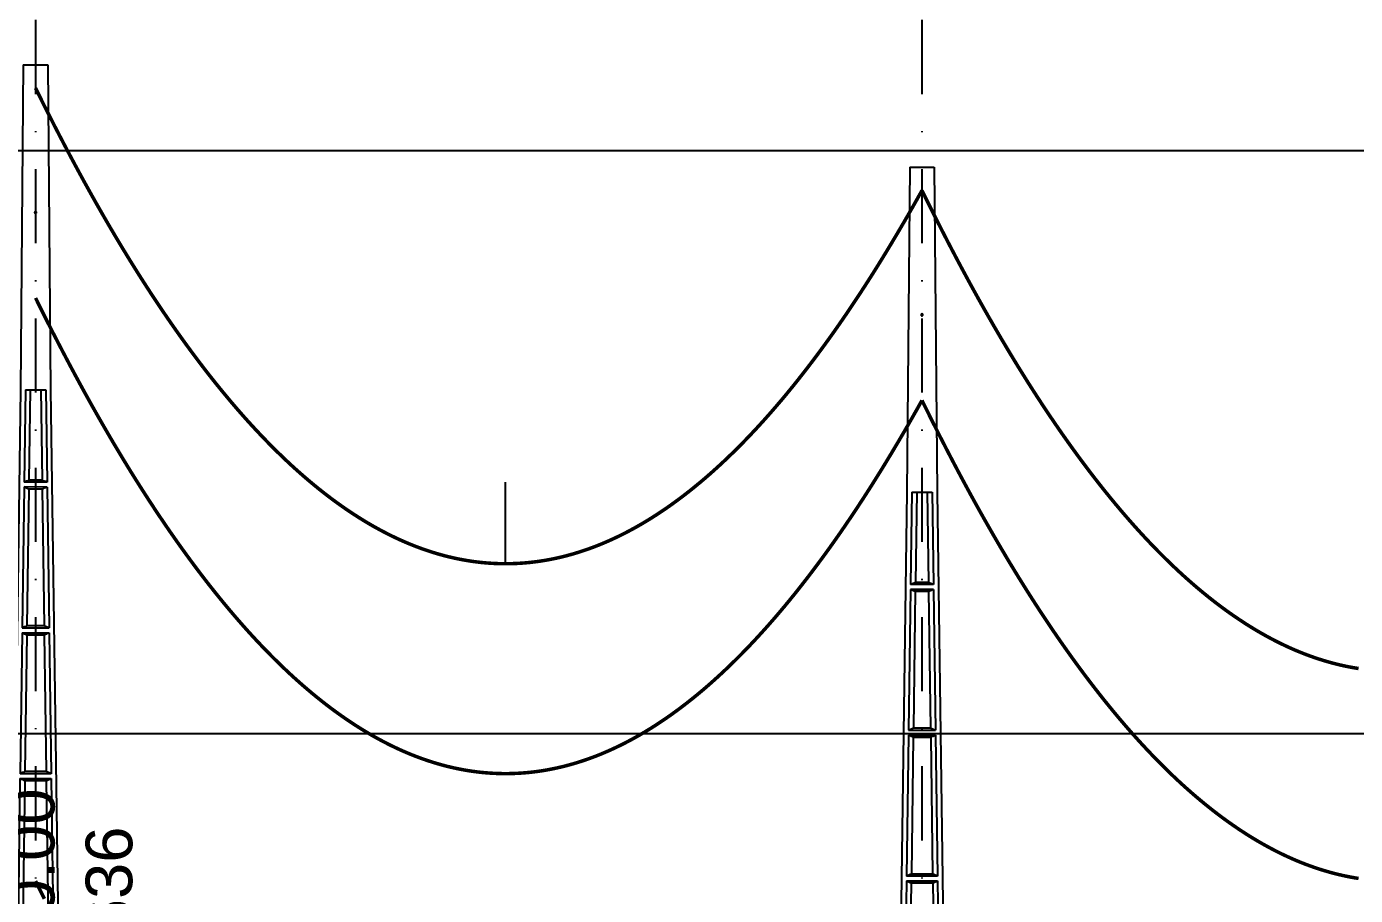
# Model space of a CAD drawing. Header units: metres. Extents: x -121 to 9872, y 3505 to 10721.
# Drawn here: x 49.2 to 163.2, y 9836.1 to 9910.6 of the extents above; entities that cross this region are included whole.
import ezdxf

# ---------------------------------------------------------------- set-up
doc = ezdxf.new("R2010")
doc.units = ezdxf.units.M
doc.header["$PDMODE"] = 2
doc.linetypes.add('DASHDOT', pattern=[25.4, 12.7, -6.35, 0, -6.35])
for name, color, linetype in [('CON-EOL- CA OXLIP', 140, 'Continuous'), ('CON-EOL- FO', 101, 'Continuous'), ('CON-EOL- PROJEÇÃO', 22, 'Continuous'), ('cotas', 7, 'Continuous'), ('Grade', 9, 'Continuous'), ('Ind.Rot', 8, 'DASHDOT'), ('Perfil - Texto Geral', 7, 'Continuous'), ('POSTE DT', 7, 'Continuous')]:
    doc.layers.add(name, color=color, linetype=linetype)
doc.styles.add('Arial', font='arial.ttf')
doc.styles.get("Standard").update_dxf_attribs({"font": 'arial.ttf'})
doc.dimstyles.new('ISO-25', dxfattribs={"dimtxt": 2.5, "dimasz": 2.5, "dimexe": 1.25, "dimexo": 0.625, "dimtad": 1, "dimzin": 1, "dimtxsty": 'Standard', "dimcen": 2.5, "dimaunit": 1, "dimadec": 3, "dimazin": 3, "dimtfac": 1, "dimtmove": 0, "dimatfit": 3, "dimfxlon": 1, "dimarcsym": 0})

# ---------------------------------------------------------------- blocks, each defined once
blk = doc.blocks.new('*U11')
at = {"layer": 'POSTE DT', "extrusion": (0, 1, 0)}
for p, q in [((-3.31, 349.86), (-4.05, 262)), ((-3.31, 349.86), (3.31, 349.86)), ((3.31, 349.86), (4.06, 262)), ((-4.05, 262), (-7.72, 0)), ((-4.05, 262), (-4.05, 262)), ((-2.73, 262), (-3.08, 237.05)), ((-2.73, 262), (2.75, 262)), ((-1.42, 262), (-1.77, 237.57)), ((1.43, 262), (1.77, 237.57)), ((2.75, 262), (3.1, 237.05)), ((4.06, 262), (7.72, 0)), ((3.1, 237.05), (-3.08, 237.05)), ((-3.1, 235.74), (-3.63, 197.65)), ((3.11, 235.73), (-3.1, 235.74)), ((-1.8, 235.21), (-2.32, 198.19)), ((1.8, 235.21), (2.32, 198.19)), ((3.11, 235.73), (3.65, 197.65)), ((-3.65, 196.34), (-4.19, 158.25)), ((-2.35, 195.8), (-2.87, 158.8)), ((2.35, 195.8), (2.87, 158.8)), ((3.66, 196.34), (4.2, 158.25)), ((-4.21, 156.94), (-4.74, 118.85)), ((-2.9, 156.39), (-3.42, 119.41)), ((2.91, 156.39), (3.42, 119.41)), ((4.21, 156.94), (4.75, 118.85)), ((4.75, 118.85), (-4.74, 118.85)), ((-4.76, 117.54), (-5.29, 79.45)), ((4.77, 117.54), (-4.76, 117.54)), ((-3.46, 116.98), (-3.97, 80.02)), ((3.46, 116.98), (3.98, 80.02)), ((4.77, 117.54), (5.3, 79.45)), ((5.3, 79.45), (-5.29, 79.45)), ((-5.31, 78.14), (-5.85, 40.06)), ((5.32, 78.14), (-5.31, 78.14)), ((-4.01, 77.57), (-4.53, 40.63)), ((4.01, 77.57), (4.53, 40.63)), ((5.32, 78.14), (5.85, 40.06)), ((5.85, 40.06), (-5.85, 40.06)), ((-5.86, 38.74), (-6.41, 0)), ((5.87, 38.74), (-5.86, 38.74)), ((-4.56, 38.17), (-5.1, 0)), ((4.56, 38.17), (5.1, 0)), ((5.87, 38.74), (6.41, 0)), ((-6.41, 0), (-7.72, 0)), ((-5.1, 0), (-6.41, 0)), ((5.1, 0), (-5.1, 0)), ((6.41, 0), (5.1, 0)), ((7.72, 0), (6.41, 0))]:
    blk.add_line(p, q, dxfattribs=at)
at = {"layer": 'POSTE DT', "ltscale": 3}
for points in [[(-3.63, 197.65), (3.65, 197.65)], [(-3.65, 196.34), (3.66, 196.34)], [(4.2, 158.25), (-4.19, 158.25)], [(-4.21, 156.94), (4.21, 156.94)]]:
    blk.add_lwpolyline(points, dxfattribs=at)
at = {"layer": 'POSTE DT'}
for points, knots in [([(0.25, 309.94), (0.25, 309.93), (0.25, 309.93), (0.25, 309.92), (0.25, 309.91), (0.25, 309.9), (0.25, 309.89), (0.24, 309.85), (0.22, 309.82), (0.19, 309.77), (0.16, 309.74), (0.11, 309.71), (0.08, 309.7), (0.01, 309.68), (-0.02, 309.68), (-0.08, 309.7), (-0.11, 309.71), (-0.16, 309.74), (-0.18, 309.76), (-0.21, 309.8), (-0.22, 309.82), (-0.24, 309.85), (-0.24, 309.87), (-0.25, 309.89), (-0.25, 309.9), (-0.25, 309.92), (-0.25, 309.92), (-0.25, 309.93), (-0.25, 309.94), (-0.25, 309.95), (-0.25, 309.95), (-0.25, 309.96), (-0.25, 309.97), (-0.24, 310), (-0.23, 310.02), (-0.21, 310.07), (-0.2, 310.09), (-0.15, 310.14), (-0.13, 310.15), (-0.07, 310.18), (-0.03, 310.19), (0.03, 310.19), (0.06, 310.18), (0.12, 310.16), (0.14, 310.14), (0.18, 310.11), (0.2, 310.09), (0.21, 310.06), (0.22, 310.05), (0.23, 310.04), (0.24, 310.01), (0.24, 309.99), (0.25, 309.97), (0.25, 309.96), (0.25, 309.95), (0.25, 309.94), (0.25, 309.94), (0.25, 309.94), (0.25, 309.94)], [-54.728303, -54.728303, -54.728303, -54.728303, -54.309038, -54.309038, -53.647169, -53.647169, -52.532885, -52.532885, -48.86224, -48.86224, -45.282765, -45.282765, -41.52867, -41.52867, -37.867486, -37.867486, -34.454589, -34.454589, -31.301423, -31.301423, -28.48103, -28.48103, -26.961755, -26.961755, -25.7544, -25.7544, -25.136228, -25.136228, -24.64409, -24.64409, -24.094201, -24.094201, -23.191199, -23.191199, -20.494482, -20.494482, -17.342863, -17.342863, -13.645538, -13.645538, -9.835989, -9.835989, -6.296781, -6.296781, -3.005029, -3.005029, 0, 0, 0, 1.527594, 1.527594, 3.697216, 3.697216, 4.489727, 4.489727, 5.01438, 5.01438, 5.095313, 5.095313, 5.095313, 5.095313]), ([(-1.77, 237.57), (-1.99, 237.49), (-2.21, 237.4), (-2.64, 237.22), (-2.86, 237.14), (-3.08, 237.05)], [0, 0, 0, 0, 56.660495, 56.660495, 113.412826, 113.412826, 113.412826, 113.412826]), ([(1.77, 237.57), (1.18, 237.57), (0.59, 237.57), (-0.59, 237.57), (-1.18, 237.57), (-1.77, 237.57)], [0, 0, 0, 0, 67.306894, 67.306894, 134.614447, 134.614447, 134.614447, 134.614447]), ([(3.1, 237.05), (2.87, 237.14), (2.65, 237.23), (2.21, 237.4), (1.99, 237.49), (1.77, 237.57)], [0, 0, 0, 0, 56.738948, 56.738948, 113.38731, 113.38731, 113.38731, 113.38731]), ([(-3.1, 235.74), (-2.88, 235.65), (-2.67, 235.56), (-2.23, 235.39), (-2.02, 235.3), (-1.8, 235.21)], [0.055576, 0.055576, 0.055576, 0.055576, 56.767409, 56.767409, 113.50757, 113.50757, 113.50757, 113.50757]), ([(-1.8, 235.21), (-1.2, 235.21), (-0.6, 235.21), (0.6, 235.21), (1.2, 235.21), (1.8, 235.21)], [0, 0, 0, 0, 68.567797, 68.567797, 137.136247, 137.136247, 137.136247, 137.136247]), ([(1.8, 235.21), (2.02, 235.3), (2.24, 235.38), (2.68, 235.56), (2.89, 235.65), (3.11, 235.73)], [0, 0, 0, 0, 56.845349, 56.845349, 113.599799, 113.599799, 113.599799, 113.599799]), ([(-2.32, 198.19), (-2.54, 198.1), (-2.76, 198.01), (-3.2, 197.83), (-3.41, 197.74), (-3.63, 197.65)], [0, 0, 0, 0, 63.412073, 63.412073, 126.777421, 126.777421, 126.777421, 126.777421]), ([(2.32, 198.19), (1.55, 198.19), (0.77, 198.19), (-0.77, 198.19), (-1.55, 198.19), (-2.32, 198.19)], [0, 0, 0, 0, 88.31008, 88.31008, 176.620652, 176.620652, 176.620652, 176.620652]), ([(3.65, 197.65), (3.43, 197.74), (3.2, 197.83), (2.76, 198.01), (2.54, 198.1), (2.32, 198.19)], [0, 0, 0, 0, 63.488119, 63.488119, 126.880939, 126.880939, 126.880939, 126.880939]), ([(-3.65, 196.34), (-3.43, 196.25), (-3.22, 196.16), (-2.78, 195.98), (-2.57, 195.89), (-2.35, 195.8)], [0.054307, 0.054307, 0.054307, 0.054307, 63.527131, 63.527131, 127.063246, 127.063246, 127.063246, 127.063246]), ([(-2.35, 195.8), (-1.57, 195.8), (-0.78, 195.8), (0.79, 195.8), (1.57, 195.8), (2.35, 195.8)], [0, 0, 0, 0, 89.585713, 89.585713, 179.17191, 179.17191, 179.17191, 179.17191]), ([(2.35, 195.8), (2.57, 195.89), (2.79, 195.98), (3.23, 196.16), (3.45, 196.25), (3.66, 196.34)], [0, 0, 0, 0, 63.60246, 63.60246, 127.109696, 127.109696, 127.109696, 127.109696]), ([(-2.87, 158.8), (-3.09, 158.71), (-3.31, 158.62), (-3.75, 158.43), (-3.97, 158.34), (-4.19, 158.25)], [0, 0, 0, 0, 70.301707, 70.301707, 140.590947, 140.590947, 140.590947, 140.590947]), ([(2.87, 158.8), (1.92, 158.8), (0.96, 158.8), (-0.96, 158.8), (-1.91, 158.8), (-2.87, 158.8)], [0, 0, 0, 0, 109.314454, 109.314454, 218.629264, 218.629264, 218.629264, 218.629264]), ([(4.2, 158.25), (3.98, 158.34), (3.76, 158.44), (3.31, 158.62), (3.09, 158.71), (2.87, 158.8)], [0, 0, 0, 0, 70.379198, 70.379198, 140.659718, 140.659718, 140.659718, 140.659718]), ([(-4.21, 156.94), (-3.99, 156.85), (-3.77, 156.75), (-3.34, 156.57), (-3.12, 156.48), (-2.9, 156.39)], [0.053423, 0.053423, 0.053423, 0.053423, 70.429742, 70.429742, 140.90167, 140.90167, 140.90167, 140.90167]), ([(-2.9, 156.39), (-1.94, 156.39), (-0.97, 156.39), (0.97, 156.39), (1.94, 156.39), (2.91, 156.39)], [0, 0, 0, 0, 110.60219, 110.60219, 221.20473, 221.20473, 221.20473, 221.20473]), ([(2.91, 156.39), (3.12, 156.48), (3.34, 156.57), (3.78, 156.75), (4, 156.85), (4.21, 156.94)], [0, 0, 0, 0, 70.506649, 70.506649, 140.914701, 140.914701, 140.914701, 140.914701]), ([(-3.42, 119.41), (-3.64, 119.32), (-3.86, 119.23), (-4.3, 119.04), (-4.52, 118.95), (-4.74, 118.85)], [0, 0, 0, 0, 77.299547, 77.299547, 154.618634, 154.618634, 154.618634, 154.618634]), ([(3.42, 119.41), (2.28, 119.41), (1.14, 119.41), (-1.14, 119.41), (-2.28, 119.41), (-3.42, 119.41)], [0, 0, 0, 0, 130.319901, 130.319901, 260.640046, 260.640046, 260.640046, 260.640046]), ([(4.75, 118.85), (4.53, 118.95), (4.31, 119.04), (3.87, 119.23), (3.64, 119.32), (3.42, 119.41)], [0, 0, 0, 0, 77.381597, 77.381597, 154.66183, 154.66183, 154.66183, 154.66183]), ([(-4.76, 117.54), (-4.54, 117.45), (-4.32, 117.35), (-3.89, 117.17), (-3.67, 117.07), (-3.46, 116.98)], [0.052784, 0.052784, 0.052784, 0.052784, 77.438432, 77.438432, 154.950301, 154.950301, 154.950301, 154.950301]), ([(-3.46, 116.98), (-2.3, 116.98), (-1.15, 116.98), (1.15, 116.98), (2.31, 116.98), (3.46, 116.98)], [0, 0, 0, 0, 131.617604, 131.617604, 263.235447, 263.235447, 263.235447, 263.235447]), ([(3.46, 116.98), (3.68, 117.07), (3.89, 117.17), (4.33, 117.35), (4.55, 117.45), (4.77, 117.54)], [0, 0, 0, 0, 77.520013, 77.520013, 154.938747, 154.938747, 154.938747, 154.938747]), ([(-3.97, 80.02), (-4.19, 79.93), (-4.41, 79.83), (-4.85, 79.64), (-5.07, 79.55), (-5.29, 79.45)], [0, 0, 0, 0, 84.379671, 84.379671, 168.809376, 168.809376, 168.809376, 168.809376]), ([(3.98, 80.02), (2.65, 80.02), (1.33, 80.02), (-1.32, 80.02), (-2.65, 80.02), (-3.97, 80.02)], [0, 0, 0, 0, 151.326157, 151.326157, 302.652465, 302.652465, 302.652465, 302.652465]), ([(5.3, 79.45), (5.08, 79.55), (4.86, 79.64), (4.42, 79.83), (4.2, 79.93), (3.98, 80.02)], [0, 0, 0, 0, 84.46863, 84.46863, 168.833721, 168.833721, 168.833721, 168.833721]), ([(-5.31, 78.14), (-5.09, 78.05), (-4.88, 77.95), (-4.44, 77.76), (-4.23, 77.67), (-4.01, 77.57)], [0.052308, 0.052308, 0.052308, 0.052308, 84.527725, 84.527725, 169.158824, 169.158824, 169.158824, 169.158824]), ([(-4.01, 77.57), (-2.67, 77.57), (-1.34, 77.57), (1.34, 77.57), (2.67, 77.57), (4.01, 77.57)], [0, 0, 0, 0, 152.632212, 152.632212, 305.264569, 305.264569, 305.264569, 305.264569]), ([(4.01, 77.57), (4.23, 77.67), (4.45, 77.76), (4.88, 77.95), (5.1, 78.05), (5.32, 78.14)], [0, 0, 0, 0, 84.616316, 84.616316, 169.129178, 169.129178, 169.129178, 169.129178]), ([(-4.53, 40.63), (-4.75, 40.53), (-4.97, 40.44), (-5.41, 40.25), (-5.63, 40.15), (-5.85, 40.06)], [0, 0, 0, 0, 91.523648, 91.523648, 183.126775, 183.126775, 183.126775, 183.126775]), ([(4.53, 40.63), (3.02, 40.63), (1.51, 40.63), (-1.51, 40.63), (-3.02, 40.63), (-4.53, 40.63)], [0, 0, 0, 0, 172.33304, 172.33304, 344.666151, 344.666151, 344.666151, 344.666151]), ([(5.85, 40.06), (5.63, 40.15), (5.41, 40.25), (4.97, 40.44), (4.75, 40.53), (4.53, 40.63)], [0, 0, 0, 0, 91.621326, 91.621326, 183.137324, 183.137324, 183.137324, 183.137324]), ([(-5.86, 38.74), (-5.65, 38.65), (-5.43, 38.55), (-5, 38.36), (-4.78, 38.26), (-4.56, 38.17)], [0.026524, 0.026524, 0.026524, 0.026524, 91.679563, 91.679563, 183.466041, 183.466041, 183.466041, 183.466041]), ([(-4.56, 38.17), (-3.04, 38.17), (-1.52, 38.17), (1.52, 38.17), (3.04, 38.17), (4.56, 38.17)], [0, 0, 0, 0, 173.646192, 173.646192, 347.292451, 347.292451, 347.292451, 347.292451]), ([(4.56, 38.17), (4.78, 38.26), (5, 38.36), (5.43, 38.55), (5.65, 38.65), (5.87, 38.74)], [0, 0, 0, 0, 91.776928, 91.776928, 183.448614, 183.448614, 183.448614, 183.448614])]:
    blk.add_open_spline(points, degree=3, knots=knots, dxfattribs=at)
blk = doc.blocks.new('*D42')
at = {"layer": 'cotas', "color": 0, "lineweight": -2, "transparency": 16777216}
for p, q in [((50, 9941.81), (50, 9944.06)), ((126, 9941.81), (126, 9944.06)), ((52.5, 9942.81), (123.5, 9942.81))]:
    blk.add_line(p, q, dxfattribs=at)
at = {"layer": 'cotas', "color": 0, "transparency": 16777216}
for points in [[(52.5, 9943.23), (52.5, 9942.4), (50, 9942.81)], [(123.5, 9943.23), (123.5, 9942.4), (126, 9942.81)]]:
    blk.add_solid(points, dxfattribs=at)
at = {"layer": 'Defpoints', "color": 0, "transparency": 16777216}
for p in [(126, 9942.81), (50, 9907.36), (126, 9898.58)]:
    blk.add_point(p, dxfattribs=at)
at = {"layer": 'cotas', "color": 0, "transparency": 16777216, "insert": (88, 9944.71), "char_height": 2.5, "attachment_point": 5}
blk.add_mtext('76.00', dxfattribs=at)
blk = doc.blocks.new('*D43')
at = {"layer": 'cotas', "color": 0, "lineweight": -2, "transparency": 16777216}
for p, q in [((126, 9923.84), (126, 9926.09)), ((202, 9923.84), (202, 9926.09)), ((128.5, 9924.84), (199.5, 9924.84))]:
    blk.add_line(p, q, dxfattribs=at)
at = {"layer": 'cotas', "color": 0, "transparency": 16777216}
for points in [[(128.5, 9925.26), (128.5, 9924.43), (126, 9924.84)], [(199.5, 9925.26), (199.5, 9924.43), (202, 9924.84)]]:
    blk.add_solid(points, dxfattribs=at)
at = {"layer": 'Defpoints', "color": 0, "transparency": 16777216}
for p in [(202, 9924.84), (126, 9898.58), (202, 9888.96)]:
    blk.add_point(p, dxfattribs=at)
at = {"layer": 'cotas', "color": 0, "transparency": 16777216, "insert": (164, 9926.75), "char_height": 2.5, "attachment_point": 5}
blk.add_mtext('76.00', dxfattribs=at)

msp = doc.modelspace()

# ---------------------------------------------------------------- linework, layer by layer
at = {"layer": 'CON-EOL- CA OXLIP'}
for p, q in [((90.293, 9864.573), (90.293, 9871.573)), ((90.293, 9864.573), (90.293, 9871.573)), ((90.293, 9864.572), (90.293, 9871.572))]:
    msp.add_line(p, q, dxfattribs=at)
at = {"layer": 'CON-EOL- CA OXLIP', "const_width": 0.3}
for points in [[(50, 9905.36), (50.378, 9904.596), (50.756, 9903.838), (51.134, 9903.089), (51.512, 9902.346), (51.891, 9901.611), (52.269, 9900.883), (52.647, 9900.162), (53.025, 9899.449), (53.403, 9898.743), (53.781, 9898.044), (54.159, 9897.352), (54.537, 9896.668), (54.915, 9895.991), (55.294, 9895.321), (55.672, 9894.659), (56.05, 9894.004), (56.428, 9893.356), (56.806, 9892.715), (57.184, 9892.082), (57.562, 9891.456), (57.94, 9890.837), (58.318, 9890.225), (58.697, 9889.621), (59.075, 9889.024), (59.453, 9888.434), (59.831, 9887.851), (60.209, 9887.276), (60.587, 9886.708), (60.965, 9886.147), (61.343, 9885.593), (61.721, 9885.047), (62.1, 9884.507), (62.478, 9883.975), (62.856, 9883.451), (63.234, 9882.933), (63.612, 9882.423), (63.99, 9881.92), (64.368, 9881.424), (64.746, 9880.935), (65.124, 9880.454), (65.502, 9879.98), (65.881, 9879.513), (66.259, 9879.053), (66.637, 9878.6), (67.015, 9878.155), (67.393, 9877.717), (67.771, 9877.286), (68.149, 9876.862), (68.527, 9876.446), (68.905, 9876.036), (69.284, 9875.634), (69.662, 9875.239), (70.04, 9874.852), (70.418, 9874.471), (70.796, 9874.098), (71.174, 9873.732), (71.552, 9873.373), (71.93, 9873.021), (72.308, 9872.676), (72.687, 9872.339), (73.065, 9872.009), (73.443, 9871.686), (73.821, 9871.37), (74.199, 9871.061), (74.577, 9870.76), (74.955, 9870.466), (75.333, 9870.178), (75.711, 9869.898), (76.09, 9869.626), (76.468, 9869.36), (76.846, 9869.102), (77.224, 9868.851), (77.602, 9868.607), (77.98, 9868.37), (78.358, 9868.14), (78.736, 9867.917), (79.114, 9867.702), (79.493, 9867.494), (79.871, 9867.293), (80.249, 9867.099), (80.627, 9866.912), (81.005, 9866.733), (81.383, 9866.561), (81.761, 9866.395), (82.139, 9866.237), (82.517, 9866.086), (82.896, 9865.943), (83.274, 9865.806), (83.652, 9865.677), (84.03, 9865.555), (84.408, 9865.44), (84.786, 9865.332), (85.164, 9865.231), (85.542, 9865.138), (85.92, 9865.051), (86.299, 9864.972), (86.677, 9864.9), (87.055, 9864.835), (87.433, 9864.777), (87.811, 9864.727), (88.189, 9864.683), (88.567, 9864.647), (88.945, 9864.618), (89.323, 9864.596), (89.701, 9864.581), (90.08, 9864.574), (90.458, 9864.573), (90.836, 9864.58), (91.214, 9864.594), (91.592, 9864.615), (91.97, 9864.643), (92.348, 9864.678), (92.726, 9864.721), (93.104, 9864.77), (93.483, 9864.827), (93.861, 9864.891), (94.239, 9864.962), (94.617, 9865.041), (94.995, 9865.126), (95.373, 9865.219), (95.751, 9865.318), (96.129, 9865.425), (96.507, 9865.539), (96.886, 9865.661), (97.264, 9865.789), (97.642, 9865.925), (98.02, 9866.067), (98.398, 9866.217), (98.776, 9866.374), (99.154, 9866.539), (99.532, 9866.71), (99.91, 9866.889), (100.289, 9867.074), (100.667, 9867.267), (101.045, 9867.467), (101.423, 9867.675), (101.801, 9867.889), (102.179, 9868.111), (102.557, 9868.339), (102.935, 9868.575), (103.313, 9868.819), (103.692, 9869.069), (104.07, 9869.326), (104.448, 9869.591), (104.826, 9869.863), (105.204, 9870.142), (105.582, 9870.428), (105.96, 9870.721), (106.338, 9871.022), (106.716, 9871.33), (107.095, 9871.644), (107.473, 9871.966), (107.851, 9872.296), (108.229, 9872.632), (108.607, 9872.976), (108.985, 9873.327), (109.363, 9873.685), (109.741, 9874.05), (110.119, 9874.422), (110.498, 9874.802), (110.876, 9875.189), (111.254, 9875.583), (111.632, 9875.984), (112.01, 9876.392), (112.388, 9876.808), (112.766, 9877.231), (113.144, 9877.661), (113.522, 9878.098), (113.9, 9878.542), (114.279, 9878.994), (114.657, 9879.453), (115.035, 9879.919), (115.413, 9880.392), (115.791, 9880.873), (116.169, 9881.36), (116.547, 9881.855), (116.925, 9882.357), (117.303, 9882.867), (117.682, 9883.383), (118.06, 9883.907), (118.438, 9884.438), (118.816, 9884.976), (119.194, 9885.522), (119.572, 9886.075), (119.95, 9886.635), (120.328, 9887.202), (120.706, 9887.776), (121.085, 9888.358), (121.463, 9888.947), (121.841, 9889.543), (122.219, 9890.147), (122.597, 9890.757), (122.975, 9891.375), (123.353, 9892), (123.731, 9892.633), (124.109, 9893.272), (124.488, 9893.919), (124.866, 9894.574), (125.244, 9895.235), (125.622, 9895.904), (126, 9896.58)], [(50, 9905.36), (50.378, 9904.596), (50.756, 9903.838), (51.134, 9903.089), (51.512, 9902.346), (51.891, 9901.611), (52.269, 9900.883), (52.647, 9900.162), (53.025, 9899.449), (53.403, 9898.743), (53.781, 9898.044), (54.159, 9897.352), (54.537, 9896.668), (54.915, 9895.991), (55.294, 9895.321), (55.672, 9894.659), (56.05, 9894.004), (56.428, 9893.356), (56.806, 9892.715), (57.184, 9892.082), (57.562, 9891.456), (57.94, 9890.837), (58.318, 9890.225), (58.697, 9889.621), (59.075, 9889.024), (59.453, 9888.434), (59.831, 9887.851), (60.209, 9887.276), (60.587, 9886.708), (60.965, 9886.147), (61.343, 9885.593), (61.721, 9885.047), (62.1, 9884.507), (62.478, 9883.976), (62.856, 9883.451), (63.234, 9882.933), (63.612, 9882.423), (63.99, 9881.92), (64.368, 9881.424), (64.746, 9880.935), (65.124, 9880.454), (65.502, 9879.98), (65.881, 9879.513), (66.259, 9879.053), (66.637, 9878.6), (67.015, 9878.155), (67.393, 9877.717), (67.771, 9877.286), (68.149, 9876.862), (68.527, 9876.446), (68.905, 9876.036), (69.284, 9875.634), (69.662, 9875.239), (70.04, 9874.852), (70.418, 9874.471), (70.796, 9874.098), (71.174, 9873.732), (71.552, 9873.373), (71.93, 9873.021), (72.308, 9872.676), (72.687, 9872.339), (73.065, 9872.009), (73.443, 9871.686), (73.821, 9871.37), (74.199, 9871.061), (74.577, 9870.76), (74.955, 9870.466), (75.333, 9870.178), (75.711, 9869.898), (76.09, 9869.626), (76.468, 9869.36), (76.846, 9869.102), (77.224, 9868.851), (77.602, 9868.606), (77.98, 9868.37), (78.358, 9868.14), (78.736, 9867.917), (79.114, 9867.702), (79.493, 9867.494), (79.871, 9867.293), (80.249, 9867.099), (80.627, 9866.912), (81.005, 9866.733), (81.383, 9866.56), (81.761, 9866.395), (82.139, 9866.237), (82.517, 9866.086), (82.896, 9865.943), (83.274, 9865.806), (83.652, 9865.677), (84.03, 9865.555), (84.408, 9865.44), (84.786, 9865.332), (85.164, 9865.231), (85.542, 9865.138), (85.92, 9865.051), (86.299, 9864.972), (86.677, 9864.9), (87.055, 9864.835), (87.433, 9864.777), (87.811, 9864.727), (88.189, 9864.683), (88.567, 9864.647), (88.945, 9864.618), (89.323, 9864.596), (89.701, 9864.581), (90.08, 9864.574), (90.458, 9864.573), (90.836, 9864.58), (91.214, 9864.594), (91.592, 9864.615), (91.97, 9864.643), (92.348, 9864.678), (92.726, 9864.721), (93.104, 9864.77), (93.483, 9864.827), (93.861, 9864.891), (94.239, 9864.962), (94.617, 9865.041), (94.995, 9865.126), (95.373, 9865.219), (95.751, 9865.318), (96.129, 9865.425), (96.507, 9865.54), (96.886, 9865.661), (97.264, 9865.789), (97.642, 9865.925), (98.02, 9866.067), (98.398, 9866.217), (98.776, 9866.374), (99.154, 9866.539), (99.532, 9866.71), (99.91, 9866.889), (100.289, 9867.075), (100.667, 9867.267), (101.045, 9867.468), (101.423, 9867.675), (101.801, 9867.889), (102.179, 9868.111), (102.557, 9868.339), (102.935, 9868.575), (103.313, 9868.819), (103.692, 9869.069), (104.07, 9869.326), (104.448, 9869.591), (104.826, 9869.863), (105.204, 9870.142), (105.582, 9870.428), (105.96, 9870.721), (106.338, 9871.022), (106.716, 9871.33), (107.095, 9871.644), (107.473, 9871.966), (107.851, 9872.296), (108.229, 9872.632), (108.607, 9872.976), (108.985, 9873.327), (109.363, 9873.685), (109.741, 9874.05), (110.119, 9874.422), (110.498, 9874.802), (110.876, 9875.189), (111.254, 9875.583), (111.632, 9875.984), (112.01, 9876.392), (112.388, 9876.808), (112.766, 9877.231), (113.144, 9877.661), (113.522, 9878.098), (113.9, 9878.542), (114.279, 9878.994), (114.657, 9879.453), (115.035, 9879.919), (115.413, 9880.392), (115.791, 9880.873), (116.169, 9881.36), (116.547, 9881.855), (116.925, 9882.357), (117.303, 9882.867), (117.682, 9883.383), (118.06, 9883.907), (118.438, 9884.438), (118.816, 9884.976), (119.194, 9885.522), (119.572, 9886.075), (119.95, 9886.635), (120.328, 9887.202), (120.706, 9887.776), (121.085, 9888.358), (121.463, 9888.947), (121.841, 9889.543), (122.219, 9890.147), (122.597, 9890.757), (122.975, 9891.375), (123.353, 9892), (123.731, 9892.633), (124.109, 9893.272), (124.488, 9893.919), (124.866, 9894.574), (125.244, 9895.235), (125.622, 9895.904), (126, 9896.58)], [(50, 9905.36), (50.378, 9904.596), (50.756, 9903.838), (51.134, 9903.089), (51.512, 9902.346), (51.891, 9901.611), (52.269, 9900.883), (52.647, 9900.162), (53.025, 9899.449), (53.403, 9898.743), (53.781, 9898.044), (54.159, 9897.352), (54.537, 9896.668), (54.915, 9895.991), (55.294, 9895.321), (55.672, 9894.659), (56.05, 9894.004), (56.428, 9893.356), (56.806, 9892.715), (57.184, 9892.082), (57.562, 9891.456), (57.94, 9890.837), (58.318, 9890.225), (58.697, 9889.621), (59.075, 9889.024), (59.453, 9888.434), (59.831, 9887.851), (60.209, 9887.276), (60.587, 9886.708), (60.965, 9886.147), (61.343, 9885.593), (61.721, 9885.047), (62.1, 9884.507), (62.478, 9883.976), (62.856, 9883.451), (63.234, 9882.933), (63.612, 9882.423), (63.99, 9881.92), (64.368, 9881.424), (64.746, 9880.935), (65.124, 9880.454), (65.502, 9879.98), (65.881, 9879.513), (66.259, 9879.053), (66.637, 9878.6), (67.015, 9878.155), (67.393, 9877.717), (67.771, 9877.286), (68.149, 9876.862), (68.527, 9876.446), (68.905, 9876.036), (69.284, 9875.634), (69.662, 9875.239), (70.04, 9874.852), (70.418, 9874.471), (70.796, 9874.098), (71.174, 9873.732), (71.552, 9873.373), (71.93, 9873.021), (72.308, 9872.676), (72.687, 9872.339), (73.065, 9872.009), (73.443, 9871.686), (73.821, 9871.37), (74.199, 9871.061), (74.577, 9870.76), (74.955, 9870.466), (75.333, 9870.178), (75.711, 9869.898), (76.09, 9869.626), (76.468, 9869.36), (76.846, 9869.102), (77.224, 9868.851), (77.602, 9868.606), (77.98, 9868.37), (78.358, 9868.14), (78.736, 9867.917), (79.114, 9867.702), (79.493, 9867.494), (79.871, 9867.293), (80.249, 9867.099), (80.627, 9866.912), (81.005, 9866.733), (81.383, 9866.56), (81.761, 9866.395), (82.139, 9866.237), (82.517, 9866.086), (82.896, 9865.943), (83.274, 9865.806), (83.652, 9865.677), (84.03, 9865.555), (84.408, 9865.44), (84.786, 9865.332), (85.164, 9865.231), (85.542, 9865.138), (85.92, 9865.051), (86.299, 9864.972), (86.677, 9864.9), (87.055, 9864.835), (87.433, 9864.777), (87.811, 9864.727), (88.189, 9864.683), (88.567, 9864.647), (88.945, 9864.618), (89.323, 9864.596), (89.701, 9864.581), (90.08, 9864.574), (90.458, 9864.573), (90.836, 9864.58), (91.214, 9864.594), (91.592, 9864.615), (91.97, 9864.643), (92.348, 9864.678), (92.726, 9864.721), (93.104, 9864.77), (93.483, 9864.827), (93.861, 9864.891), (94.239, 9864.962), (94.617, 9865.041), (94.995, 9865.126), (95.373, 9865.219), (95.751, 9865.318), (96.129, 9865.425), (96.507, 9865.54), (96.886, 9865.661), (97.264, 9865.789), (97.642, 9865.925), (98.02, 9866.067), (98.398, 9866.217), (98.776, 9866.374), (99.154, 9866.539), (99.532, 9866.71), (99.91, 9866.889), (100.289, 9867.075), (100.667, 9867.267), (101.045, 9867.468), (101.423, 9867.675), (101.801, 9867.889), (102.179, 9868.111), (102.557, 9868.339), (102.935, 9868.575), (103.313, 9868.819), (103.692, 9869.069), (104.07, 9869.326), (104.448, 9869.591), (104.826, 9869.863), (105.204, 9870.142), (105.582, 9870.428), (105.96, 9870.721), (106.338, 9871.022), (106.716, 9871.33), (107.095, 9871.644), (107.473, 9871.966), (107.851, 9872.296), (108.229, 9872.632), (108.607, 9872.976), (108.985, 9873.327), (109.363, 9873.685), (109.741, 9874.05), (110.119, 9874.422), (110.498, 9874.802), (110.876, 9875.189), (111.254, 9875.583), (111.632, 9875.984), (112.01, 9876.392), (112.388, 9876.808), (112.766, 9877.231), (113.144, 9877.661), (113.522, 9878.098), (113.9, 9878.542), (114.279, 9878.994), (114.657, 9879.453), (115.035, 9879.919), (115.413, 9880.392), (115.791, 9880.873), (116.169, 9881.36), (116.547, 9881.855), (116.925, 9882.357), (117.303, 9882.867), (117.682, 9883.383), (118.06, 9883.907), (118.438, 9884.438), (118.816, 9884.976), (119.194, 9885.522), (119.572, 9886.075), (119.95, 9886.635), (120.328, 9887.202), (120.706, 9887.776), (121.085, 9888.358), (121.463, 9888.947), (121.841, 9889.543), (122.219, 9890.147), (122.597, 9890.757), (122.975, 9891.375), (123.353, 9892), (123.731, 9892.633), (124.109, 9893.272), (124.488, 9893.919), (124.866, 9894.574), (125.244, 9895.235), (125.622, 9895.904), (126, 9896.58)], [(126, 9896.58), (126.378, 9895.811), (126.756, 9895.05), (127.134, 9894.296), (127.512, 9893.549), (127.891, 9892.81), (128.269, 9892.077), (128.647, 9891.353), (129.025, 9890.635), (129.403, 9889.925), (129.781, 9889.222), (130.159, 9888.526), (130.537, 9887.837), (130.915, 9887.156), (131.294, 9886.482), (131.672, 9885.816), (132.05, 9885.156), (132.428, 9884.504), (132.806, 9883.859), (133.184, 9883.222), (133.562, 9882.591), (133.94, 9881.968), (134.318, 9881.352), (134.697, 9880.744), (135.075, 9880.142), (135.453, 9879.548), (135.831, 9878.961), (136.209, 9878.382), (136.587, 9877.81), (136.965, 9877.244), (137.343, 9876.687), (137.721, 9876.136), (138.1, 9875.593), (138.478, 9875.056), (138.856, 9874.527), (139.234, 9874.006), (139.612, 9873.491), (139.99, 9872.984), (140.368, 9872.484), (140.746, 9871.991), (141.124, 9871.506), (141.502, 9871.027), (141.881, 9870.556), (142.259, 9870.092), (142.637, 9869.635), (143.015, 9869.186), (143.393, 9868.743), (143.771, 9868.308), (144.149, 9867.88), (144.527, 9867.46), (144.905, 9867.046), (145.284, 9866.64), (145.662, 9866.241), (146.04, 9865.849), (146.418, 9865.464), (146.796, 9865.087), (147.174, 9864.716), (147.552, 9864.353), (147.93, 9863.997), (148.308, 9863.648), (148.687, 9863.307), (149.065, 9862.973), (149.443, 9862.645), (149.821, 9862.325), (150.199, 9862.013), (150.577, 9861.707), (150.955, 9861.408), (151.333, 9861.117), (151.711, 9860.833), (152.09, 9860.556), (152.468, 9860.287), (152.846, 9860.024), (153.224, 9859.769), (153.602, 9859.52), (153.98, 9859.279), (154.358, 9859.045), (154.736, 9858.819), (155.114, 9858.599), (155.493, 9858.387), (155.871, 9858.182), (156.249, 9857.984), (156.627, 9857.793), (157.005, 9857.609), (157.383, 9857.433), (157.761, 9857.263), (158.139, 9857.101), (158.517, 9856.946), (158.896, 9856.798), (159.274, 9856.658), (159.652, 9856.524), (160.03, 9856.398), (160.408, 9856.279), (160.786, 9856.167), (161.164, 9856.062), (161.542, 9855.964), (161.92, 9855.874), (162.299, 9855.79), (162.677, 9855.714), (163.055, 9855.645), (163.433, 9855.583)], [(126, 9896.58), (126.378, 9895.811), (126.756, 9895.05), (127.134, 9894.296), (127.512, 9893.549), (127.891, 9892.81), (128.269, 9892.077), (128.647, 9891.353), (129.025, 9890.635), (129.403, 9889.925), (129.781, 9889.222), (130.159, 9888.526), (130.537, 9887.837), (130.915, 9887.156), (131.294, 9886.482), (131.672, 9885.816), (132.05, 9885.156), (132.428, 9884.504), (132.806, 9883.859), (133.184, 9883.222), (133.562, 9882.591), (133.94, 9881.968), (134.318, 9881.352), (134.697, 9880.744), (135.075, 9880.142), (135.453, 9879.548), (135.831, 9878.961), (136.209, 9878.382), (136.587, 9877.81), (136.965, 9877.245), (137.343, 9876.687), (137.721, 9876.136), (138.1, 9875.593), (138.478, 9875.056), (138.856, 9874.527), (139.234, 9874.006), (139.612, 9873.491), (139.99, 9872.984), (140.368, 9872.484), (140.746, 9871.991), (141.124, 9871.505), (141.502, 9871.027), (141.881, 9870.556), (142.259, 9870.092), (142.637, 9869.635), (143.015, 9869.186), (143.393, 9868.743), (143.771, 9868.308), (144.149, 9867.88), (144.527, 9867.46), (144.905, 9867.046), (145.284, 9866.64), (145.662, 9866.241), (146.04, 9865.849), (146.418, 9865.464), (146.796, 9865.087), (147.174, 9864.716), (147.552, 9864.353), (147.93, 9863.997), (148.308, 9863.648), (148.687, 9863.307), (149.065, 9862.973), (149.443, 9862.645), (149.821, 9862.325), (150.199, 9862.013), (150.577, 9861.707), (150.955, 9861.408), (151.333, 9861.117), (151.711, 9860.833), (152.09, 9860.556), (152.468, 9860.287), (152.846, 9860.024), (153.224, 9859.769), (153.602, 9859.52), (153.98, 9859.279), (154.358, 9859.046), (154.736, 9858.819), (155.114, 9858.599), (155.493, 9858.387), (155.871, 9858.182), (156.249, 9857.984), (156.627, 9857.793), (157.005, 9857.609), (157.383, 9857.433), (157.761, 9857.263), (158.139, 9857.101), (158.517, 9856.946), (158.896, 9856.798), (159.274, 9856.658), (159.652, 9856.524), (160.03, 9856.398), (160.408, 9856.279), (160.786, 9856.167), (161.164, 9856.062), (161.542, 9855.964), (161.92, 9855.874), (162.299, 9855.79), (162.677, 9855.714), (163.055, 9855.645), (163.433, 9855.583)], [(126, 9896.58), (126.378, 9895.811), (126.756, 9895.05), (127.134, 9894.296), (127.512, 9893.549), (127.891, 9892.81), (128.269, 9892.077), (128.647, 9891.353), (129.025, 9890.635), (129.403, 9889.925), (129.781, 9889.222), (130.159, 9888.526), (130.537, 9887.837), (130.915, 9887.156), (131.294, 9886.482), (131.672, 9885.816), (132.05, 9885.156), (132.428, 9884.504), (132.806, 9883.859), (133.184, 9883.222), (133.562, 9882.591), (133.94, 9881.968), (134.318, 9881.352), (134.697, 9880.744), (135.075, 9880.142), (135.453, 9879.548), (135.831, 9878.961), (136.209, 9878.382), (136.587, 9877.81), (136.965, 9877.245), (137.343, 9876.687), (137.721, 9876.136), (138.1, 9875.593), (138.478, 9875.056), (138.856, 9874.527), (139.234, 9874.006), (139.612, 9873.491), (139.99, 9872.984), (140.368, 9872.484), (140.746, 9871.991), (141.124, 9871.505), (141.502, 9871.027), (141.881, 9870.556), (142.259, 9870.092), (142.637, 9869.635), (143.015, 9869.186), (143.393, 9868.743), (143.771, 9868.308), (144.149, 9867.88), (144.527, 9867.46), (144.905, 9867.046), (145.284, 9866.64), (145.662, 9866.241), (146.04, 9865.849), (146.418, 9865.464), (146.796, 9865.087), (147.174, 9864.716), (147.552, 9864.353), (147.93, 9863.997), (148.308, 9863.648), (148.687, 9863.307), (149.065, 9862.973), (149.443, 9862.645), (149.821, 9862.325), (150.199, 9862.013), (150.577, 9861.707), (150.955, 9861.408), (151.333, 9861.117), (151.711, 9860.833), (152.09, 9860.556), (152.468, 9860.287), (152.846, 9860.024), (153.224, 9859.769), (153.602, 9859.52), (153.98, 9859.279), (154.358, 9859.046), (154.736, 9858.819), (155.114, 9858.599), (155.493, 9858.387), (155.871, 9858.182), (156.249, 9857.984), (156.627, 9857.793), (157.005, 9857.609), (157.383, 9857.433), (157.761, 9857.263), (158.139, 9857.101), (158.517, 9856.946), (158.896, 9856.798), (159.274, 9856.658), (159.652, 9856.524), (160.03, 9856.398), (160.408, 9856.279), (160.786, 9856.167), (161.164, 9856.062), (161.542, 9855.964), (161.92, 9855.874), (162.299, 9855.79), (162.677, 9855.714), (163.055, 9855.645), (163.433, 9855.583)]]:
    msp.add_lwpolyline(points, dxfattribs=at)
at = {"layer": 'CON-EOL- FO', "const_width": 0.3}
for points in [[(50, 9887.36), (50.378, 9886.596), (50.756, 9885.838), (51.134, 9885.089), (51.512, 9884.346), (51.891, 9883.611), (52.269, 9882.883), (52.647, 9882.162), (53.025, 9881.449), (53.403, 9880.743), (53.781, 9880.044), (54.159, 9879.352), (54.537, 9878.668), (54.915, 9877.991), (55.294, 9877.321), (55.672, 9876.659), (56.05, 9876.004), (56.428, 9875.356), (56.806, 9874.715), (57.184, 9874.082), (57.562, 9873.456), (57.94, 9872.837), (58.318, 9872.225), (58.697, 9871.621), (59.075, 9871.024), (59.453, 9870.434), (59.831, 9869.851), (60.209, 9869.276), (60.587, 9868.708), (60.965, 9868.147), (61.343, 9867.593), (61.721, 9867.047), (62.1, 9866.507), (62.478, 9865.975), (62.856, 9865.451), (63.234, 9864.933), (63.612, 9864.423), (63.99, 9863.92), (64.368, 9863.424), (64.746, 9862.935), (65.124, 9862.454), (65.502, 9861.98), (65.881, 9861.513), (66.259, 9861.053), (66.637, 9860.6), (67.015, 9860.155), (67.393, 9859.717), (67.771, 9859.286), (68.149, 9858.862), (68.527, 9858.446), (68.905, 9858.036), (69.284, 9857.634), (69.662, 9857.239), (70.04, 9856.852), (70.418, 9856.471), (70.796, 9856.098), (71.174, 9855.732), (71.552, 9855.373), (71.93, 9855.021), (72.308, 9854.676), (72.687, 9854.339), (73.065, 9854.009), (73.443, 9853.686), (73.821, 9853.37), (74.199, 9853.061), (74.577, 9852.76), (74.955, 9852.466), (75.333, 9852.178), (75.711, 9851.898), (76.09, 9851.626), (76.468, 9851.36), (76.846, 9851.102), (77.224, 9850.851), (77.602, 9850.607), (77.98, 9850.37), (78.358, 9850.14), (78.736, 9849.917), (79.114, 9849.702), (79.493, 9849.494), (79.871, 9849.293), (80.249, 9849.099), (80.627, 9848.912), (81.005, 9848.733), (81.383, 9848.561), (81.761, 9848.395), (82.139, 9848.237), (82.517, 9848.086), (82.896, 9847.943), (83.274, 9847.806), (83.652, 9847.677), (84.03, 9847.555), (84.408, 9847.44), (84.786, 9847.332), (85.164, 9847.231), (85.542, 9847.138), (85.92, 9847.051), (86.299, 9846.972), (86.677, 9846.9), (87.055, 9846.835), (87.433, 9846.777), (87.811, 9846.727), (88.189, 9846.683), (88.567, 9846.647), (88.945, 9846.618), (89.323, 9846.596), (89.701, 9846.581), (90.08, 9846.574), (90.458, 9846.573), (90.836, 9846.58), (91.214, 9846.594), (91.592, 9846.615), (91.97, 9846.643), (92.348, 9846.678), (92.726, 9846.721), (93.104, 9846.77), (93.483, 9846.827), (93.861, 9846.891), (94.239, 9846.962), (94.617, 9847.041), (94.995, 9847.126), (95.373, 9847.219), (95.751, 9847.318), (96.129, 9847.425), (96.507, 9847.539), (96.886, 9847.661), (97.264, 9847.789), (97.642, 9847.925), (98.02, 9848.067), (98.398, 9848.217), (98.776, 9848.374), (99.154, 9848.539), (99.532, 9848.71), (99.91, 9848.889), (100.289, 9849.074), (100.667, 9849.267), (101.045, 9849.467), (101.423, 9849.675), (101.801, 9849.889), (102.179, 9850.111), (102.557, 9850.339), (102.935, 9850.575), (103.313, 9850.819), (103.692, 9851.069), (104.07, 9851.326), (104.448, 9851.591), (104.826, 9851.863), (105.204, 9852.142), (105.582, 9852.428), (105.96, 9852.721), (106.338, 9853.022), (106.716, 9853.33), (107.095, 9853.644), (107.473, 9853.966), (107.851, 9854.296), (108.229, 9854.632), (108.607, 9854.976), (108.985, 9855.327), (109.363, 9855.685), (109.741, 9856.05), (110.119, 9856.422), (110.498, 9856.802), (110.876, 9857.189), (111.254, 9857.583), (111.632, 9857.984), (112.01, 9858.392), (112.388, 9858.808), (112.766, 9859.231), (113.144, 9859.661), (113.522, 9860.098), (113.9, 9860.542), (114.279, 9860.994), (114.657, 9861.453), (115.035, 9861.919), (115.413, 9862.392), (115.791, 9862.873), (116.169, 9863.36), (116.547, 9863.855), (116.925, 9864.357), (117.303, 9864.867), (117.682, 9865.383), (118.06, 9865.907), (118.438, 9866.438), (118.816, 9866.976), (119.194, 9867.522), (119.572, 9868.075), (119.95, 9868.635), (120.328, 9869.202), (120.706, 9869.776), (121.085, 9870.358), (121.463, 9870.947), (121.841, 9871.543), (122.219, 9872.147), (122.597, 9872.757), (122.975, 9873.375), (123.353, 9874), (123.731, 9874.633), (124.109, 9875.272), (124.488, 9875.919), (124.866, 9876.574), (125.244, 9877.235), (125.622, 9877.904), (126, 9878.58)], [(50, 9887.36), (50.378, 9886.596), (50.756, 9885.838), (51.134, 9885.089), (51.512, 9884.346), (51.891, 9883.611), (52.269, 9882.883), (52.647, 9882.162), (53.025, 9881.449), (53.403, 9880.743), (53.781, 9880.044), (54.159, 9879.352), (54.537, 9878.668), (54.915, 9877.991), (55.294, 9877.321), (55.672, 9876.659), (56.05, 9876.004), (56.428, 9875.356), (56.806, 9874.715), (57.184, 9874.082), (57.562, 9873.456), (57.94, 9872.837), (58.318, 9872.225), (58.697, 9871.621), (59.075, 9871.024), (59.453, 9870.434), (59.831, 9869.851), (60.209, 9869.276), (60.587, 9868.708), (60.965, 9868.147), (61.343, 9867.593), (61.721, 9867.047), (62.1, 9866.507), (62.478, 9865.976), (62.856, 9865.451), (63.234, 9864.933), (63.612, 9864.423), (63.99, 9863.92), (64.368, 9863.424), (64.746, 9862.935), (65.124, 9862.454), (65.502, 9861.98), (65.881, 9861.513), (66.259, 9861.053), (66.637, 9860.6), (67.015, 9860.155), (67.393, 9859.717), (67.771, 9859.286), (68.149, 9858.862), (68.527, 9858.446), (68.905, 9858.036), (69.284, 9857.634), (69.662, 9857.239), (70.04, 9856.852), (70.418, 9856.471), (70.796, 9856.098), (71.174, 9855.732), (71.552, 9855.373), (71.93, 9855.021), (72.308, 9854.676), (72.687, 9854.339), (73.065, 9854.009), (73.443, 9853.686), (73.821, 9853.37), (74.199, 9853.061), (74.577, 9852.76), (74.955, 9852.466), (75.333, 9852.178), (75.711, 9851.898), (76.09, 9851.626), (76.468, 9851.36), (76.846, 9851.102), (77.224, 9850.851), (77.602, 9850.607), (77.98, 9850.37), (78.358, 9850.14), (78.736, 9849.917), (79.114, 9849.702), (79.493, 9849.494), (79.871, 9849.293), (80.249, 9849.099), (80.627, 9848.912), (81.005, 9848.733), (81.383, 9848.56), (81.761, 9848.395), (82.139, 9848.237), (82.517, 9848.086), (82.896, 9847.943), (83.274, 9847.806), (83.652, 9847.677), (84.03, 9847.555), (84.408, 9847.44), (84.786, 9847.332), (85.164, 9847.231), (85.542, 9847.138), (85.92, 9847.051), (86.299, 9846.972), (86.677, 9846.9), (87.055, 9846.835), (87.433, 9846.777), (87.811, 9846.727), (88.189, 9846.683), (88.567, 9846.647), (88.945, 9846.618), (89.323, 9846.596), (89.701, 9846.581), (90.08, 9846.574), (90.458, 9846.573), (90.836, 9846.58), (91.214, 9846.594), (91.592, 9846.615), (91.97, 9846.643), (92.348, 9846.678), (92.726, 9846.721), (93.104, 9846.77), (93.483, 9846.827), (93.861, 9846.891), (94.239, 9846.962), (94.617, 9847.041), (94.995, 9847.126), (95.373, 9847.219), (95.751, 9847.318), (96.129, 9847.425), (96.507, 9847.54), (96.886, 9847.661), (97.264, 9847.789), (97.642, 9847.925), (98.02, 9848.067), (98.398, 9848.217), (98.776, 9848.374), (99.154, 9848.539), (99.532, 9848.71), (99.91, 9848.889), (100.289, 9849.075), (100.667, 9849.267), (101.045, 9849.468), (101.423, 9849.675), (101.801, 9849.889), (102.179, 9850.111), (102.557, 9850.339), (102.935, 9850.575), (103.313, 9850.819), (103.692, 9851.069), (104.07, 9851.326), (104.448, 9851.591), (104.826, 9851.863), (105.204, 9852.142), (105.582, 9852.428), (105.96, 9852.721), (106.338, 9853.022), (106.716, 9853.329), (107.095, 9853.644), (107.473, 9853.966), (107.851, 9854.296), (108.229, 9854.632), (108.607, 9854.976), (108.985, 9855.327), (109.363, 9855.685), (109.741, 9856.05), (110.119, 9856.422), (110.498, 9856.802), (110.876, 9857.189), (111.254, 9857.583), (111.632, 9857.984), (112.01, 9858.392), (112.388, 9858.808), (112.766, 9859.231), (113.144, 9859.661), (113.522, 9860.098), (113.9, 9860.542), (114.279, 9860.994), (114.657, 9861.453), (115.035, 9861.919), (115.413, 9862.392), (115.791, 9862.873), (116.169, 9863.36), (116.547, 9863.855), (116.925, 9864.357), (117.303, 9864.867), (117.682, 9865.383), (118.06, 9865.907), (118.438, 9866.438), (118.816, 9866.976), (119.194, 9867.522), (119.572, 9868.075), (119.95, 9868.635), (120.328, 9869.202), (120.706, 9869.776), (121.085, 9870.358), (121.463, 9870.947), (121.841, 9871.543), (122.219, 9872.147), (122.597, 9872.757), (122.975, 9873.375), (123.353, 9874), (123.731, 9874.633), (124.109, 9875.272), (124.488, 9875.92), (124.866, 9876.574), (125.244, 9877.235), (125.622, 9877.904), (126, 9878.58)], [(50, 9887.36), (50.378, 9886.596), (50.756, 9885.838), (51.134, 9885.089), (51.512, 9884.346), (51.891, 9883.611), (52.269, 9882.883), (52.647, 9882.162), (53.025, 9881.449), (53.403, 9880.743), (53.781, 9880.044), (54.159, 9879.352), (54.537, 9878.668), (54.915, 9877.991), (55.294, 9877.321), (55.672, 9876.659), (56.05, 9876.004), (56.428, 9875.356), (56.806, 9874.715), (57.184, 9874.082), (57.562, 9873.456), (57.94, 9872.837), (58.318, 9872.225), (58.697, 9871.621), (59.075, 9871.024), (59.453, 9870.434), (59.831, 9869.851), (60.209, 9869.276), (60.587, 9868.708), (60.965, 9868.147), (61.343, 9867.593), (61.721, 9867.047), (62.1, 9866.507), (62.478, 9865.976), (62.856, 9865.451), (63.234, 9864.933), (63.612, 9864.423), (63.99, 9863.92), (64.368, 9863.424), (64.746, 9862.935), (65.124, 9862.454), (65.502, 9861.98), (65.881, 9861.513), (66.259, 9861.053), (66.637, 9860.6), (67.015, 9860.155), (67.393, 9859.717), (67.771, 9859.286), (68.149, 9858.862), (68.527, 9858.446), (68.905, 9858.036), (69.284, 9857.634), (69.662, 9857.239), (70.04, 9856.852), (70.418, 9856.471), (70.796, 9856.098), (71.174, 9855.732), (71.552, 9855.373), (71.93, 9855.021), (72.308, 9854.676), (72.687, 9854.339), (73.065, 9854.009), (73.443, 9853.686), (73.821, 9853.37), (74.199, 9853.061), (74.577, 9852.76), (74.955, 9852.466), (75.333, 9852.178), (75.711, 9851.898), (76.09, 9851.626), (76.468, 9851.36), (76.846, 9851.102), (77.224, 9850.851), (77.602, 9850.607), (77.98, 9850.37), (78.358, 9850.14), (78.736, 9849.917), (79.114, 9849.702), (79.493, 9849.494), (79.871, 9849.293), (80.249, 9849.099), (80.627, 9848.912), (81.005, 9848.733), (81.383, 9848.56), (81.761, 9848.395), (82.139, 9848.237), (82.517, 9848.086), (82.896, 9847.943), (83.274, 9847.806), (83.652, 9847.677), (84.03, 9847.555), (84.408, 9847.44), (84.786, 9847.332), (85.164, 9847.231), (85.542, 9847.138), (85.92, 9847.051), (86.299, 9846.972), (86.677, 9846.9), (87.055, 9846.835), (87.433, 9846.777), (87.811, 9846.727), (88.189, 9846.683), (88.567, 9846.647), (88.945, 9846.618), (89.323, 9846.596), (89.701, 9846.581), (90.08, 9846.574), (90.458, 9846.573), (90.836, 9846.58), (91.214, 9846.594), (91.592, 9846.615), (91.97, 9846.643), (92.348, 9846.678), (92.726, 9846.721), (93.104, 9846.77), (93.483, 9846.827), (93.861, 9846.891), (94.239, 9846.962), (94.617, 9847.041), (94.995, 9847.126), (95.373, 9847.219), (95.751, 9847.318), (96.129, 9847.425), (96.507, 9847.54), (96.886, 9847.661), (97.264, 9847.789), (97.642, 9847.925), (98.02, 9848.067), (98.398, 9848.217), (98.776, 9848.374), (99.154, 9848.539), (99.532, 9848.71), (99.91, 9848.889), (100.289, 9849.075), (100.667, 9849.267), (101.045, 9849.468), (101.423, 9849.675), (101.801, 9849.889), (102.179, 9850.111), (102.557, 9850.339), (102.935, 9850.575), (103.313, 9850.819), (103.692, 9851.069), (104.07, 9851.326), (104.448, 9851.591), (104.826, 9851.863), (105.204, 9852.142), (105.582, 9852.428), (105.96, 9852.721), (106.338, 9853.022), (106.716, 9853.329), (107.095, 9853.644), (107.473, 9853.966), (107.851, 9854.296), (108.229, 9854.632), (108.607, 9854.976), (108.985, 9855.327), (109.363, 9855.685), (109.741, 9856.05), (110.119, 9856.422), (110.498, 9856.802), (110.876, 9857.189), (111.254, 9857.583), (111.632, 9857.984), (112.01, 9858.392), (112.388, 9858.808), (112.766, 9859.231), (113.144, 9859.661), (113.522, 9860.098), (113.9, 9860.542), (114.279, 9860.994), (114.657, 9861.453), (115.035, 9861.919), (115.413, 9862.392), (115.791, 9862.873), (116.169, 9863.36), (116.547, 9863.855), (116.925, 9864.357), (117.303, 9864.867), (117.682, 9865.383), (118.06, 9865.907), (118.438, 9866.438), (118.816, 9866.976), (119.194, 9867.522), (119.572, 9868.075), (119.95, 9868.635), (120.328, 9869.202), (120.706, 9869.776), (121.085, 9870.358), (121.463, 9870.947), (121.841, 9871.543), (122.219, 9872.147), (122.597, 9872.757), (122.975, 9873.375), (123.353, 9874), (123.731, 9874.633), (124.109, 9875.272), (124.488, 9875.92), (124.866, 9876.574), (125.244, 9877.235), (125.622, 9877.904), (126, 9878.58)], [(126, 9878.58), (126.378, 9877.811), (126.756, 9877.05), (127.134, 9876.296), (127.512, 9875.549), (127.891, 9874.81), (128.269, 9874.077), (128.647, 9873.353), (129.025, 9872.635), (129.403, 9871.925), (129.781, 9871.222), (130.159, 9870.526), (130.537, 9869.837), (130.915, 9869.156), (131.294, 9868.482), (131.672, 9867.816), (132.05, 9867.156), (132.428, 9866.504), (132.806, 9865.859), (133.184, 9865.222), (133.562, 9864.591), (133.94, 9863.968), (134.318, 9863.352), (134.697, 9862.744), (135.075, 9862.142), (135.453, 9861.548), (135.831, 9860.961), (136.209, 9860.382), (136.587, 9859.81), (136.965, 9859.244), (137.343, 9858.687), (137.721, 9858.136), (138.1, 9857.593), (138.478, 9857.056), (138.856, 9856.527), (139.234, 9856.006), (139.612, 9855.491), (139.99, 9854.984), (140.368, 9854.484), (140.746, 9853.991), (141.124, 9853.506), (141.502, 9853.027), (141.881, 9852.556), (142.259, 9852.092), (142.637, 9851.635), (143.015, 9851.186), (143.393, 9850.743), (143.771, 9850.308), (144.149, 9849.88), (144.527, 9849.46), (144.905, 9849.046), (145.284, 9848.64), (145.662, 9848.241), (146.04, 9847.849), (146.418, 9847.464), (146.796, 9847.087), (147.174, 9846.716), (147.552, 9846.353), (147.93, 9845.997), (148.308, 9845.648), (148.687, 9845.307), (149.065, 9844.973), (149.443, 9844.645), (149.821, 9844.325), (150.199, 9844.013), (150.577, 9843.707), (150.955, 9843.408), (151.333, 9843.117), (151.711, 9842.833), (152.09, 9842.556), (152.468, 9842.287), (152.846, 9842.024), (153.224, 9841.769), (153.602, 9841.52), (153.98, 9841.279), (154.358, 9841.045), (154.736, 9840.819), (155.114, 9840.599), (155.493, 9840.387), (155.871, 9840.182), (156.249, 9839.984), (156.627, 9839.793), (157.005, 9839.609), (157.383, 9839.433), (157.761, 9839.263), (158.139, 9839.101), (158.517, 9838.946), (158.896, 9838.798), (159.274, 9838.658), (159.652, 9838.524), (160.03, 9838.398), (160.408, 9838.279), (160.786, 9838.167), (161.164, 9838.062), (161.542, 9837.964), (161.92, 9837.874), (162.299, 9837.79), (162.677, 9837.714), (163.055, 9837.645), (163.433, 9837.583)], [(126, 9878.58), (126.378, 9877.811), (126.756, 9877.05), (127.134, 9876.296), (127.512, 9875.549), (127.891, 9874.81), (128.269, 9874.077), (128.647, 9873.353), (129.025, 9872.635), (129.403, 9871.925), (129.781, 9871.222), (130.159, 9870.526), (130.537, 9869.837), (130.915, 9869.156), (131.294, 9868.482), (131.672, 9867.816), (132.05, 9867.156), (132.428, 9866.504), (132.806, 9865.859), (133.184, 9865.222), (133.562, 9864.591), (133.94, 9863.968), (134.318, 9863.352), (134.697, 9862.744), (135.075, 9862.142), (135.453, 9861.548), (135.831, 9860.961), (136.209, 9860.382), (136.587, 9859.81), (136.965, 9859.245), (137.343, 9858.687), (137.721, 9858.136), (138.1, 9857.593), (138.478, 9857.056), (138.856, 9856.527), (139.234, 9856.006), (139.612, 9855.491), (139.99, 9854.984), (140.368, 9854.484), (140.746, 9853.991), (141.124, 9853.505), (141.502, 9853.027), (141.881, 9852.556), (142.259, 9852.092), (142.637, 9851.635), (143.015, 9851.186), (143.393, 9850.743), (143.771, 9850.308), (144.149, 9849.88), (144.527, 9849.46), (144.905, 9849.046), (145.284, 9848.64), (145.662, 9848.241), (146.04, 9847.849), (146.418, 9847.464), (146.796, 9847.087), (147.174, 9846.716), (147.552, 9846.353), (147.93, 9845.997), (148.308, 9845.648), (148.687, 9845.307), (149.065, 9844.973), (149.443, 9844.645), (149.821, 9844.325), (150.199, 9844.013), (150.577, 9843.707), (150.955, 9843.408), (151.333, 9843.117), (151.711, 9842.833), (152.09, 9842.556), (152.468, 9842.287), (152.846, 9842.024), (153.224, 9841.769), (153.602, 9841.52), (153.98, 9841.279), (154.358, 9841.045), (154.736, 9840.819), (155.114, 9840.599), (155.493, 9840.387), (155.871, 9840.182), (156.249, 9839.984), (156.627, 9839.793), (157.005, 9839.609), (157.383, 9839.433), (157.761, 9839.263), (158.139, 9839.101), (158.517, 9838.946), (158.896, 9838.798), (159.274, 9838.658), (159.652, 9838.524), (160.03, 9838.398), (160.408, 9838.279), (160.786, 9838.167), (161.164, 9838.062), (161.542, 9837.964), (161.92, 9837.874), (162.299, 9837.79), (162.677, 9837.714), (163.055, 9837.645), (163.433, 9837.583)], [(126, 9878.58), (126.378, 9877.811), (126.756, 9877.05), (127.134, 9876.296), (127.512, 9875.549), (127.891, 9874.81), (128.269, 9874.077), (128.647, 9873.353), (129.025, 9872.635), (129.403, 9871.925), (129.781, 9871.222), (130.159, 9870.526), (130.537, 9869.837), (130.915, 9869.156), (131.294, 9868.482), (131.672, 9867.816), (132.05, 9867.156), (132.428, 9866.504), (132.806, 9865.859), (133.184, 9865.222), (133.562, 9864.591), (133.94, 9863.968), (134.318, 9863.352), (134.697, 9862.744), (135.075, 9862.142), (135.453, 9861.548), (135.831, 9860.961), (136.209, 9860.382), (136.587, 9859.81), (136.965, 9859.245), (137.343, 9858.687), (137.721, 9858.136), (138.1, 9857.593), (138.478, 9857.056), (138.856, 9856.527), (139.234, 9856.006), (139.612, 9855.491), (139.99, 9854.984), (140.368, 9854.484), (140.746, 9853.991), (141.124, 9853.505), (141.502, 9853.027), (141.881, 9852.556), (142.259, 9852.092), (142.637, 9851.635), (143.015, 9851.186), (143.393, 9850.743), (143.771, 9850.308), (144.149, 9849.88), (144.527, 9849.46), (144.905, 9849.046), (145.284, 9848.64), (145.662, 9848.241), (146.04, 9847.849), (146.418, 9847.464), (146.796, 9847.087), (147.174, 9846.716), (147.552, 9846.353), (147.93, 9845.997), (148.308, 9845.648), (148.687, 9845.307), (149.065, 9844.973), (149.443, 9844.645), (149.821, 9844.325), (150.199, 9844.013), (150.577, 9843.707), (150.955, 9843.408), (151.333, 9843.117), (151.711, 9842.833), (152.09, 9842.556), (152.468, 9842.287), (152.846, 9842.024), (153.224, 9841.769), (153.602, 9841.52), (153.98, 9841.279), (154.358, 9841.045), (154.736, 9840.819), (155.114, 9840.599), (155.493, 9840.387), (155.871, 9840.182), (156.249, 9839.984), (156.627, 9839.793), (157.005, 9839.609), (157.383, 9839.433), (157.761, 9839.263), (158.139, 9839.101), (158.517, 9838.946), (158.896, 9838.798), (159.274, 9838.658), (159.652, 9838.524), (160.03, 9838.398), (160.408, 9838.279), (160.786, 9838.167), (161.164, 9838.062), (161.542, 9837.964), (161.92, 9837.874), (162.299, 9837.79), (162.677, 9837.714), (163.055, 9837.645), (163.433, 9837.583)]]:
    msp.add_lwpolyline(points, dxfattribs=at)
at = {"layer": 'CON-EOL- PROJEÇÃO', "const_width": 0.3}
msp.add_lwpolyline([(50, 9837.36), (50.378, 9836.596), (50.756, 9835.838)], dxfattribs=at)
at = {"layer": 'Grade'}
for points in [[(0, 9900), (9859.453, 9900)], [(0, 9850), (9859.453, 9850)]]:
    msp.add_lwpolyline(points, dxfattribs=at)
at = {"layer": 'Ind.Rot', "linetype": 'DASHDOT', "ltscale": 0.5}
for points in [[(50, 10500), (50, 8300)], [(126, 10500), (126, 8300)]]:
    msp.add_lwpolyline(points, dxfattribs=at)

# ---------------------------------------------------------------- block references
at = {"layer": 'POSTE DT', "xscale": 0.3172702451939489, "yscale": 0.3172702451939489, "zscale": 0.3172702451939489}
for p in [(50, 9796.36), (126, 9787.58)]:
    msp.add_blockref('*U11', p, dxfattribs=at)

# ---------------------------------------------------------------- texts
at = {"layer": 'Perfil - Texto Geral', "linetype": 'ByBlock', "insert": (50, 9821.84), "char_height": 4, "width": 43.81409, "attachment_point": 4, "rotation": 90, "style": 'Arial'}
msp.add_mtext('VÉRTICE - HA01\\P0+000.00\\P979,636', dxfattribs=at)

# ---------------------------------------------------------------- dimensions: what is measured, and where the dimension line sits
at = {"layer": 'cotas'}
for base, p1, p2, picture, middle in [((126, 9942.813), (50, 9907.36), (126, 9898.58), '*D42', (88, 9944.714)), ((202, 9924.844), (126, 9898.58), (202, 9888.96), '*D43', (164, 9926.746))]:
    dim = msp.add_linear_dim(base=base, p1=p1, p2=p2, dimstyle='ISO-25', dxfattribs=at)
    dim.commit()
    dim.dimension.update_dxf_attribs({"geometry": picture, "text_midpoint": middle})

doc.saveas('drawing.dxf')
